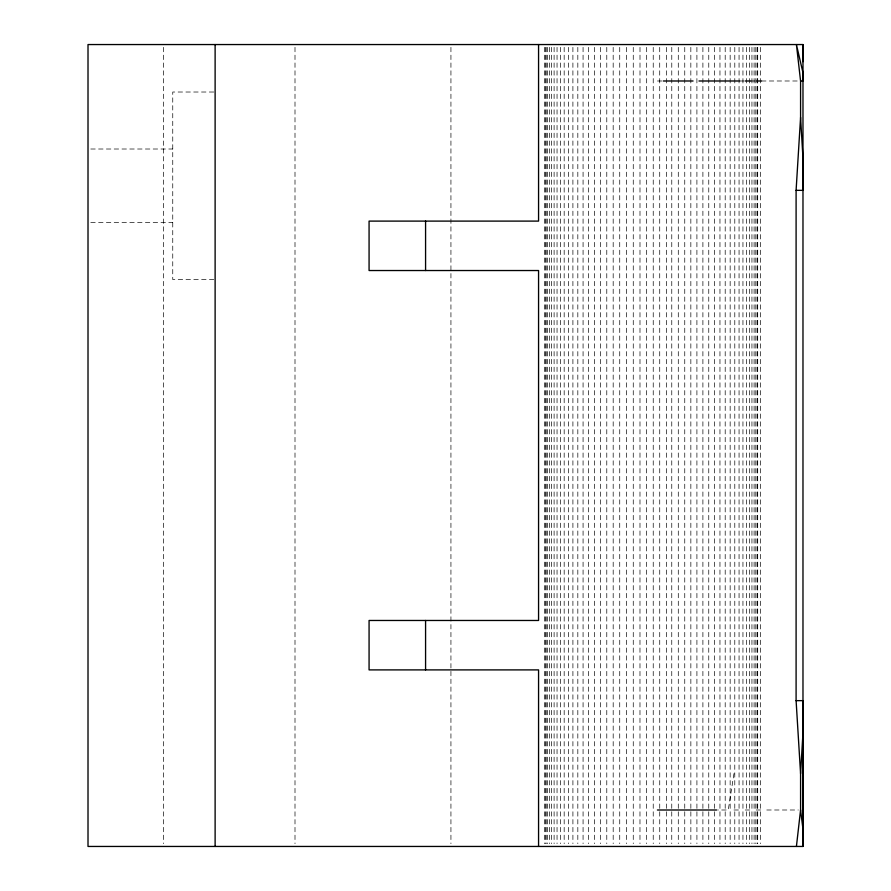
<?xml version="1.0" encoding="UTF-8"?>
<svg xmlns="http://www.w3.org/2000/svg" width="891" height="891" viewBox="0 0 891 891"><rect width="100%" height="100%" fill="white"/><g stroke="black" fill="none" stroke-linecap="round" stroke-linejoin="round"><path stroke-width="0.67" stroke-dasharray="4.46 3.34" d="M733.984 773.555L728.259 809.997L717.823 809.997M657.413 80.992L662.136 80.992M739.641 80.992L744.119 80.992M750.745 80.992L754.822 80.992M761.527 80.992L798.336 80.992M213.762 92.018L172.754 92.018L172.754 279.551L213.762 279.551M90.782 149.009L172.754 149.009M90.782 222.572L172.754 222.572M733.984 809.997L739.641 809.997M745.232 809.997L750.745 809.997M756.181 809.997L761.527 809.997M766.772 809.997L798.336 809.997M760.524 47.334L760.524 843.666M757.695 47.334L757.695 843.666M757.138 47.334L757.138 843.666M755.824 47.334L755.824 843.666M754.098 47.334L754.098 843.666M751.948 47.334L751.948 843.666M749.376 47.334L749.376 843.666M746.38 47.334L746.391 843.666M742.949 47.334L742.949 843.666M739.062 47.334L739.062 843.666M734.797 47.334L734.785 843.666M730.152 47.334L730.152 843.666M725.196 47.334L725.196 843.666M719.961 47.334L719.961 843.666M714.459 47.334L714.459 843.666M708.768 47.334L708.757 843.666M702.899 47.334L702.899 843.666M696.907 47.334L696.918 843.666M690.837 47.334L690.859 843.666M684.756 47.334L684.756 843.666M678.285 47.334L678.285 843.666M671.781 47.334L671.758 843.666M666.557 47.334L666.557 843.666M659.719 47.334L659.741 843.666M653.226 47.334L653.226 843.666M646.677 47.334L646.654 843.666M639.994 47.334L639.972 843.666M633.256 47.334L633.256 843.666M626.496 47.334L626.496 843.666M619.735 47.334L619.735 843.666M613.175 47.334L613.186 843.666M606.782 47.334L606.782 843.666M600.534 47.334L600.534 843.666M594.464 47.334L594.453 843.666M588.628 47.334L588.628 843.666M583.07 47.334L583.07 843.666M577.825 47.334L577.825 843.666M572.902 47.334L572.913 843.666M568.347 47.334L568.358 843.666M564.17 47.334L564.17 843.666M560.394 47.334L560.394 843.666M557.042 47.334L557.042 843.666M554.102 47.334L554.102 843.666M551.562 47.334L551.562 843.666M549.446 47.334L549.457 843.666M547.62 47.334L547.62 843.666M546.216 47.334L546.216 843.666M545.448 47.334L545.448 843.666M544.501 47.334L544.501 843.666M450.935 47.334L450.935 843.666M294.999 47.334L294.999 843.666M163.61 47.334L163.61 843.666"/><path stroke-width="1.34" d="M800.575 80.992L802.991 80.992L802.98 72.75L796.42 44.55L800.575 80.992L800.575 117.445L796.097 190.351L796.097 700.649L802.98 700.649L802.98 846.45L88.009 846.45L88.009 44.55L802.98 44.55L802.991 61.691M802.98 818.239L802.991 809.997M796.42 846.45L800.575 809.997L800.575 773.555L802.991 732.558M663.316 80.992L693.053 80.992M698.978 80.992L739.641 80.992M745.232 80.992L750.745 80.992M756.181 80.992L761.527 80.992M796.097 190.351L802.98 190.351L802.991 158.442L800.575 117.445M657.413 809.997L716.665 809.997M800.575 809.997L802.991 829.287L802.98 846.45L802.98 44.55M796.097 700.649L800.575 773.555M538.565 44.55L538.565 221.102L369.074 221.102L369.074 270.53L538.565 270.53L538.565 620.47L369.074 620.47L369.074 669.898L538.565 669.898L538.565 846.45M425.575 221.102L425.575 270.53M425.575 620.47L425.575 669.898M215.121 44.55L215.121 846.45"/></g></svg>
